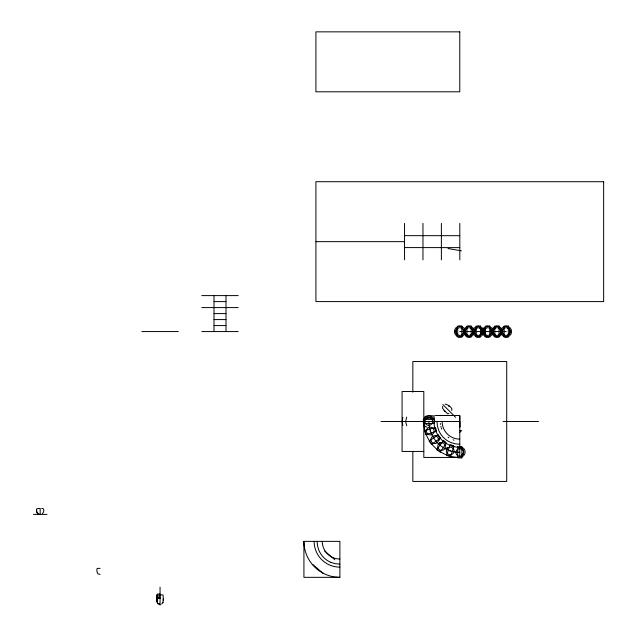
<?xml version="1.0" encoding="UTF-8"?>
<svg xmlns="http://www.w3.org/2000/svg" width="637" height="637" viewBox="0 0 637 637"><rect width="100%" height="100%" fill="white"/><g stroke="black" fill="none" stroke-linecap="round" stroke-linejoin="round"><path stroke-width="0.96" d="M214.008 331.566L214.008 295.6M225.992 295.6L225.992 331.566M434.498 421.853L434.044 416.399A1.521 1.505 -90 0 0 433.518 415.873L428.454 415.547L425.548 416.343A3.145 3.113 -90 0 0 424.72 417.163L423.852 420.261A17.35 17.215 -90 0 0 423.812 421.479A18.194 18.043 -90 0 0 423.828 422.387L424.72 425.795A3.145 3.113 -90 0 0 425.548 426.615L427.116 427.244M459.81 421.479L459.81 427.244M459.803 420.738L459.81 415.515L454.213 415.507M161.702 604.003L163 602.347L163.295 598.899M434.808 421.909L434.386 419.417L423.382 419.385L423.382 423.581L434.522 423.446M160.054 604.306L158.159 603.924A1.807 1.807 0 0 1 157.626 603.486L156.973 601.774A12.987 12.987 0 0 1 156.837 599.425L157.14 598.032L160.054 597.944M156.837 599.13L157.06 598.422M438.901 439.275A3.902 3.846 54 0 1 438.782 440.47A2.962 1.999 -77.9 0 0 438.877 440.079L438.885 439.331A2.962 1.871 82.8 0 1 438.853 440.071M450.104 444.897L446.529 455.455L450.486 456.411M450.526 456.753L453.87 446.449L452.843 445.51M423.923 422.689L423.382 423.581M459.779 446.441L461.841 446.863L461.873 457.876L457.677 457.876L457.812 446.728M162.881 602.737L163.008 602.331M431.743 444.284L429.099 441.178L438.184 434.737M440.493 437.906L431.567 444.578M450.12 451.187L450.263 450.749M402.839 417.49L402.114 421.479L402.839 425.468M456.347 329.735A2.962 2.198 -56.2 0 1 457.024 328.819A2.962 2.214 -33.8 0 1 457.605 328.318C455.344 329.735 455.328 333.406 457.613 334.807A3.902 3.902 0 0 1 457.645 328.294M465.639 329.735A2.962 2.198 -56.2 0 1 466.316 328.819A2.962 2.214 -33.8 0 1 467.224 328.119C464.532 329.433 464.524 333.708 467.232 335.006A2.962 2.214 33.8 0 1 466.3 334.329A2.962 2.198 56.2 0 1 465.639 333.398M471.81 334.314A2.962 2.198 -33.8 0 1 470.902 334.99C473.609 333.724 473.602 329.409 470.902 328.127A2.962 2.198 33.8 0 1 471.81 328.819M476.866 327.967C473.721 329.082 473.721 334.051 476.866 335.166M479.844 335.166C482.997 334.051 482.997 329.082 479.844 327.967M484.224 329.735A2.962 2.198 -56.2 0 1 484.9 328.819A2.962 2.214 -33.8 0 1 485.808 328.119C483.117 329.433 483.101 333.708 485.808 335.006A3.902 3.902 0 0 1 485.848 328.095M491.095 333.406A2.962 2.222 -56.2 0 1 490.41 334.329A2.962 2.198 -33.8 0 1 489.479 334.99C492.194 333.724 492.186 329.409 489.487 328.127A2.962 2.198 33.8 0 1 490.394 328.819A2.962 2.222 56.2 0 1 491.095 329.727M493.516 329.735A2.962 2.198 -56.2 0 1 494.193 328.819A2.962 2.214 -33.8 0 1 495.1 328.119C492.409 329.433 492.393 333.708 495.1 335.006A2.962 2.214 33.8 0 1 494.177 334.329A2.962 2.198 56.2 0 1 493.516 333.398M498.429 335.166C501.582 334.051 501.582 329.082 498.429 327.967M503.469 328.803A2.962 2.214 -33.8 0 1 504.058 328.318C501.797 329.735 501.781 333.406 504.066 334.807A3.894 3.894 0 0 0 510.118 331.845A3.894 3.894 0 0 0 504.528 328.063A3.894 3.894 0 0 0 504.05 334.791A2.962 2.214 33.8 0 1 503.469 334.329M509.68 333.406A2.962 2.222 -56.2 0 1 508.995 334.329A2.962 2.198 -33.8 0 1 508.063 334.99C510.778 333.724 510.763 329.409 508.071 328.127A2.962 2.198 33.8 0 1 508.979 328.819A2.962 2.222 56.2 0 1 509.68 329.727M463.378 453.512L461.61 455.455A2.962 2.444 -41.6 0 0 462.526 454.746A2.962 2.373 -67.1 0 0 463.218 453.863L463.505 450.956L461.61 448.687A2.962 1.871 28.9 0 1 462.518 449.332A2.962 1.991 48.2 0 1 463.226 450.24L463.378 450.606M463.218 333.406A2.962 2.222 -56.2 0 1 462.534 334.329A2.962 2.198 -33.8 0 1 461.61 334.99C464.325 333.724 464.309 329.409 461.61 328.127A2.962 2.198 33.8 0 1 462.518 328.819A2.962 2.222 56.2 0 1 463.218 329.727M443.352 440.756L436.679 449.69L440.151 451.824M440.071 452.159L446.521 443.065M442.683 406.279L442.596 408.293L444.586 410.873M406.717 417.139L405.88 420.547A17.971 16.793 -90 0 0 405.896 422.673L406.717 425.771M446.919 448.687L447.899 447.548A3.894 3.838 18 0 0 446.903 448.703A2.93 2.102 -50.4 0 1 447.357 448.042L447.612 447.795A2.962 1.967 -30.3 0 1 447.915 447.548M426.057 434.498L424.505 430.731L435.151 427.419M432.427 419.353A3.894 3.838 90 0 0 426.002 419.353C427.308 417.028 431.026 417.044 432.38 419.313A2.962 1.903 61.3 0 0 431.934 418.716A2.962 1.967 41.7 0 0 431.01 418.055L430.652 417.88M156.965 598.541L157.005 598.469A12.987 12.286 0 0 1 156.837 596.224L157.14 595.261L160.054 595.173M451.689 410.554C453.544 408.174 447.477 404.169 445.12 404.145M444.387 441.123L443.726 441.943M459.914 432.197L461.475 430.684A96.41 1.768 9.6 0 1 459.763 430.389M42.456 513.589C44.072 512.347 44.821 507.848 41.692 508.406M444.069 410.339L447.692 413.819L448.846 413.397M425.803 434.729L436.106 431.384L436.345 430.373M157.06 598.438L157.602 598.318M427.746 417.88L427.395 418.047A2.962 2.357 -23.2 0 0 426.511 418.732A2.962 2.468 -48.2 0 0 426.01 419.313M440.43 442.596L439.148 443.376A3.902 3.846 36 0 1 440.414 442.588A2.962 1.967 -12.3 0 0 440.103 442.739L439.745 442.93A2.93 2.102 -32.3 0 0 439.156 443.36M430.071 431.138L430.508 430.994M157.602 598.334L160.054 598.294M157.865 598.326L158.693 598.318M449.953 415.515L450.518 415.507M448.01 415.515L448.687 415.507M444.18 415.507L445.08 415.507M446.091 415.515L446.871 415.507M439.825 415.499L438.614 415.507L452.358 415.507L434.832 415.499M440.446 415.507L441.552 415.507M442.301 415.507L443.304 415.507M404.543 235.65L459.803 235.69M315.912 241.654L404.495 241.654M404.543 247.586L459.803 247.618M201.762 295.6L238.238 295.6M214.032 301.596L225.968 301.596M201.762 307.591L238.238 307.591M214.032 313.587L225.968 313.587M214.032 319.575L225.968 319.575M214.032 325.571L225.968 325.571M141.82 331.566L178.296 331.566M201.762 331.566L238.238 331.566M459.779 331.566L506.232 331.566M381.037 421.479L459.779 421.479L459.779 457.446L423.812 457.446L423.812 391.508L402.074 391.508L402.066 451.45L423.812 451.45M503.079 421.479L538.512 421.479M457.677 447.047L461.873 447.047M33.363 514.393L46.979 514.393M303.921 541.37L339.887 541.37L339.887 577.337L303.921 577.337L303.921 541.37L304.104 545.049M100.113 568.339L97.198 568.427L96.88 569.454A12.987 12.987 0 0 0 97.031 571.819L97.684 573.531A1.807 1.807 0 0 0 98.217 573.977L100.113 574.335M160.054 594.026L157.14 594.106L156.829 595.054A12.987 12.031 0 0 0 156.973 597.243L157.013 597.434M160.054 596.933L157.14 597.012L156.829 598.016A12.987 12.692 0 0 0 156.973 600.325L157.013 600.532M160.054 594.703L163.104 595.006L163.279 600.253M459.779 444.26L455.168 443.814L450.869 442.516A22.311 22.311 0 0 1 438.742 430.397L437.444 426.089L436.998 421.479M339.887 564.143L335.285 563.697L330.977 562.399M459.779 439.132L457.971 439.036A17.605 17.605 0 0 1 442.221 423.287L442.126 421.479M459.779 447.254L457.143 447.126A25.735 25.735 0 0 1 434.147 424.115L433.996 421.479M459.779 452.35L456.618 452.19A30.815 30.815 0 0 1 429.083 424.64L428.9 421.479M459.779 457.446L456.1 457.262A35.903 35.903 0 0 1 424.011 425.158L423.812 421.479M339.887 559.015L338.08 558.928A17.605 17.605 0 0 1 322.338 543.17L322.242 541.37M339.887 567.145L337.252 567.01A25.735 25.735 0 0 1 314.264 544.006L314.113 541.37M336.209 577.146L339.887 577.337M159.529 603.884L158.159 603.542A1.807 1.8 0 0 1 157.626 603.104L156.973 601.4A12.987 12.923 0 0 1 156.837 599.043M435.238 435.597A2.962 1.967 5.6 0 1 435.62 435.628A2.962 1.903 25.2 0 1 436.703 435.963A3.902 3.846 54 0 0 435.222 435.573L436.679 435.987M448.01 248.526L461.435 250.851M423.382 419.385L423.923 420.269M450.885 444.913L452.055 445.231M449.873 445.152L453.87 446.449M453.042 439.849L453.95 440.151M461.554 457.462L461.873 457.876M444.411 441.21L445.104 441.68M448.058 437.165L448.822 437.707M443.057 440.931L446.449 443.4M324.488 550.846L334.815 559.716M312.767 564.486L323.102 573.356M448.631 405.777L449.165 406.295M449.069 406.215L449.595 406.725M442.89 404.591L455.606 417.307M444.515 410.777L445.024 411.303M437.858 434.808L440.326 438.2M441.409 428.215L441.759 429.107M435.748 428.406L436.026 429.203M434.808 427.387L436.106 431.384M440.844 426.376L441.107 427.3M440.342 423.478L440.462 424.457M317.107 541.37L317.56 545.973L318.858 550.28A22.311 22.311 0 0 0 330.977 562.407M459.81 415.969L459.803 426.941M459.803 223.412L459.803 259.888M441.385 223.404L441.385 259.88M434.211 419.385L434.211 423.581M422.96 223.396L422.96 259.872M412.84 392.257L412.84 361.537L506.71 361.537L506.71 481.429L412.84 481.429L412.84 451.705M404.543 223.38L404.543 259.864M160.054 587.171L160.054 605.15M459.779 446.728A5.399 5.311 0 0 1 461.658 457.016M463.362 450.574A2.93 2.086 68.6 0 1 463.656 452.039A2.93 2.214 89.8 0 1 463.37 453.504M461.562 448.631A3.894 3.838 0 0 1 461.562 455.447M439.108 436.019A5.399 5.311 54 0 1 439.92 437.316M439.522 442.436A5.399 5.311 54 0 1 439.307 442.747M450.845 445.263A5.399 5.311 18 0 1 453.95 446.648M443.583 441.194A5.399 5.311 36 0 1 444.937 441.911M447.078 447.309A5.399 5.311 36 0 1 446.879 448.042M423.916 421.869A5.399 5.311 90 0 1 429.219 416.088A5.399 5.311 90 0 1 434.514 421.869M430.684 417.88A2.93 2.102 21.6 0 0 429.219 417.585A2.93 2.229 0.3 0 0 427.746 417.88M435.286 428.231A5.399 5.311 72 0 1 435.995 431.567M500.531 330.077A2.93 2.182 78.8 0 1 500.825 331.566A2.93 2.182 -78.8 0 1 500.531 333.055M498.373 327.936A3.902 3.902 0 0 1 498.373 335.189M509.823 330.077A2.93 2.182 78.8 0 1 510.118 331.566A2.93 2.182 -78.8 0 1 509.823 333.055M508.015 328.095A3.902 3.902 0 0 1 508.015 335.03M504.09 334.831A3.902 3.902 0 0 1 504.09 328.294M502.8 329.735A2.962 2.198 -56.2 0 1 503.485 328.819M503.485 334.314A2.962 2.198 56.2 0 1 502.8 333.398M502.625 330.077A2.93 2.198 -78.7 0 0 502.33 331.566A2.93 2.198 78.7 0 0 502.625 333.055M484.048 330.077A2.93 2.198 -78.7 0 0 483.746 331.566A2.93 2.198 78.7 0 0 484.048 333.055M489.439 328.095A3.902 3.902 0 0 1 489.439 335.03M472.654 330.077A2.93 2.182 78.8 0 1 472.949 331.566A2.93 2.182 -78.8 0 1 472.654 333.055M481.946 330.077A2.93 2.182 78.8 0 1 482.241 331.566A2.93 2.182 -78.8 0 1 481.946 333.055M480.147 328.095A3.902 3.902 0 0 1 480.147 335.03M476.914 335.189A3.902 3.902 0 0 1 476.914 327.936M481.803 329.727A2.962 2.222 56.2 0 0 481.118 328.803A2.962 2.198 33.8 0 0 480.187 328.143M481.803 333.406A2.962 2.222 -56.2 0 1 481.118 334.329A2.962 2.198 -33.8 0 1 480.187 334.99M476.516 328.119A2.962 2.214 -33.8 0 0 475.592 328.803A2.962 2.198 -56.2 0 0 474.931 329.735M476.516 335.014A2.962 2.214 33.8 0 1 475.592 334.329A2.962 2.198 56.2 0 1 474.931 333.398M474.756 330.077A2.93 2.198 -78.7 0 0 474.461 331.566A2.93 2.198 78.7 0 0 474.756 333.055M491.238 330.077A2.93 2.182 78.8 0 1 491.533 331.566A2.93 2.182 -78.8 0 1 491.238 333.055M499.703 328.803A2.962 2.222 56.2 0 1 500.387 329.727M500.387 333.406A2.962 2.222 -56.2 0 1 499.703 334.329M498.771 328.143A2.962 2.198 33.8 0 1 499.687 328.819M499.687 334.314A2.962 2.198 -33.8 0 1 498.771 334.99M495.148 335.03A3.902 3.902 0 0 1 495.148 328.095M493.341 330.077A2.93 2.198 -78.7 0 0 493.038 331.566A2.93 2.198 78.7 0 0 493.341 333.055M485.808 335.014A2.962 2.214 33.8 0 1 484.884 334.329A2.962 2.198 56.2 0 1 484.224 333.398M465.464 330.077A2.93 2.198 -78.7 0 0 465.169 331.566A2.93 2.198 78.7 0 0 465.464 333.055M466.308 328.803A3.902 3.902 0 0 0 466.308 334.321A3.902 3.902 0 0 0 467.279 335.03M463.37 330.077A2.93 2.182 78.8 0 1 463.656 331.566A2.93 2.182 -78.8 0 1 463.37 333.055M457.605 334.815A2.962 2.214 33.8 0 1 457.008 334.329A2.962 2.198 56.2 0 1 456.347 333.398M456.172 330.077A2.93 2.198 -78.7 0 0 455.877 331.566A2.93 2.198 78.7 0 0 456.172 333.055M471.826 328.803A2.962 2.222 56.2 0 1 472.511 329.727M472.511 333.406A2.962 2.222 -56.2 0 1 471.826 334.329M466.308 328.803A3.902 3.902 0 0 1 467.279 328.095M38.984 514.473A4.3 4.3 0 0 1 36.667 510.046M336.217 577.13A35.903 35.903 0 0 1 304.128 545.041M36.54 509.839L36.524 510.022A5.128 5.128 0 0 0 37.034 512.49A3.472 3.472 0 0 0 39.08 514.29L40.171 514.393L40.171 508.422L37.177 508.573A0.852 0.852 0 0 0 36.898 508.772L36.54 509.839M459.779 31.85L315.912 31.85L315.912 91.792L459.779 91.792L459.779 31.85M603.637 181.712L315.912 181.712L315.912 301.596L603.637 301.596L603.637 181.712M461.873 326.064L457.677 326.064L457.677 337.069L461.873 337.069L461.873 326.064M471.165 326.064L466.969 326.064L466.969 337.069L471.165 337.069L471.165 326.064M480.457 326.064L476.261 326.064L476.261 337.069L480.457 337.069L480.457 326.064M489.749 326.064L485.553 326.064L485.553 337.069L489.749 337.069L489.749 326.064M499.034 326.064L494.845 326.064L494.845 337.069L499.034 337.069L499.034 326.064M508.326 326.064L504.13 326.064L504.13 337.069L508.326 337.069L508.326 326.064M457.589 455.638A3.894 3.838 0 0 0 463.664 452.732A3.894 3.838 0 0 0 458.075 449.005A3.894 3.838 0 0 0 457.589 455.638M430.859 439.793A3.894 3.838 54 0 0 436.775 442.994A3.894 3.838 54 0 0 436.496 436.281A3.894 3.838 54 0 0 430.859 439.793M447.142 453.297A3.894 3.838 18 0 0 453.815 452.413A3.894 3.838 18 0 0 449.642 447.142A3.894 3.838 18 0 0 447.142 453.297M438.033 448.09A3.894 3.838 36 0 0 444.714 448.838A3.894 3.838 36 0 0 441.943 442.715A3.894 3.838 36 0 0 438.033 448.09M425.476 419.536A3.894 3.838 90 0 0 428.797 425.381A3.894 3.838 90 0 0 432.117 419.536A3.894 3.838 90 0 0 425.476 419.536M426.543 430.23A3.894 3.838 72 0 0 431.512 434.76A3.894 3.838 72 0 0 432.865 428.175A3.894 3.838 72 0 0 426.543 430.23M503.206 336.033A5.399 5.399 0 0 0 511.615 331.949A5.399 5.399 0 0 0 503.875 326.717A5.399 5.399 0 0 0 503.206 336.033M494.24 336.24A5.399 5.399 0 0 0 502.338 331.566A5.399 5.399 0 0 0 494.24 326.892A5.399 5.399 0 0 0 494.24 336.24M475.329 336.033A5.399 5.399 0 0 0 483.738 331.949A5.399 5.399 0 0 0 475.998 326.717A5.399 5.399 0 0 0 475.329 336.033M467.12 334.943A3.894 3.894 0 0 0 472.965 331.566A3.894 3.894 0 0 0 467.12 328.19A3.894 3.894 0 0 0 467.12 334.943M476.173 334.791A3.894 3.894 0 0 0 482.241 331.845A3.894 3.894 0 0 0 476.651 328.063A3.894 3.894 0 0 0 476.173 334.791M484.622 336.033A5.399 5.399 0 0 0 493.03 331.949A5.399 5.399 0 0 0 485.29 326.717A5.399 5.399 0 0 0 484.622 336.033M466.045 336.033A5.399 5.399 0 0 0 474.446 331.949A5.399 5.399 0 0 0 466.706 326.717A5.399 5.399 0 0 0 466.045 336.033M494.989 334.943A3.894 3.894 0 0 0 500.833 331.566A3.894 3.894 0 0 0 494.989 328.19A3.894 3.894 0 0 0 494.989 334.943M485.697 334.943A3.894 3.894 0 0 0 491.541 331.566A3.894 3.894 0 0 0 485.697 328.19A3.894 3.894 0 0 0 485.697 334.943M456.753 336.033A5.399 5.399 0 0 0 465.153 331.949A5.399 5.399 0 0 0 457.414 326.717A5.399 5.399 0 0 0 456.753 336.033M457.828 334.943A3.894 3.894 0 0 0 463.672 331.566A3.894 3.894 0 0 0 457.828 328.19A3.894 3.894 0 0 0 457.828 334.943"/></g></svg>
